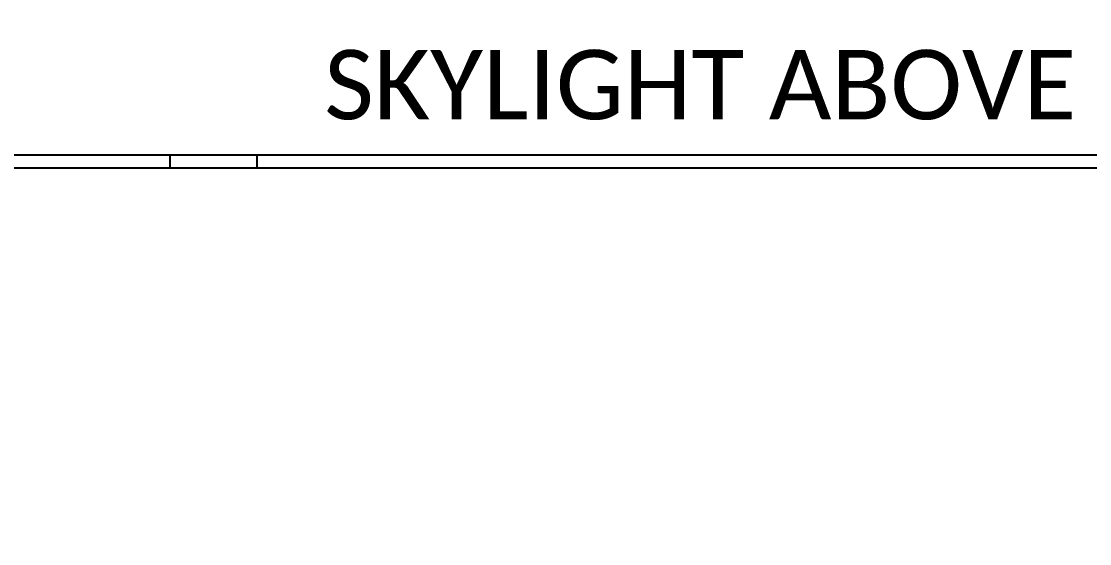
# Model space of a CAD drawing. Header units: millimetres. Extents: x -176651 to 424033, y -469666 to 486614.
# Drawn here: x 260933 to 262163, y 61043 to 61644 of the extents above; entities that cross this region are included whole.
import ezdxf
from ezdxf import colors
from ezdxf.entities.mleader import LeaderData, LeaderLine
from ezdxf.math import Vec2, Vec3

# ---------------------------------------------------------------- set-up
doc = ezdxf.new("R2010")
doc.units = ezdxf.units.MM
doc.linetypes.add('1625_East Villa$0$DASHED', pattern=[0.75, 0.5, -0.25])
for name, color, linetype in [('1625_East Villa$0$ad-Elevation 10', 8, 'Continuous'), ('1625_East Villa$0$ad-Furniture', 8, 'Continuous'), ('1625_East Villa$0$ad-Text main', 8, 'Continuous'), ('Site Levels$0$ad-Lvl-Entance road', 4, 'Continuous'), ('Site Levels$0$ad-Lvl-Plinth', 30, 'Continuous')]:
    doc.layers.add(name, color=color, linetype=linetype)
doc.styles.add('1625_East Villa$0$Standard', font='calibril.ttf')
doc.styles.add('Site Levels$0$Sections_The woods Site plan_Entrances$0$Standard', font='arial.ttf')
doc.styles.add('Site Levels$0$Standard', font='arial.ttf')

# ---------------------------------------------------------------- blocks, each defined once
blk = doc.blocks.new('1625_East Villa$0$zw$DAD3')
at = {"layer": '1625_East Villa$0$ad-Elevation 10', "linetype": '1625_East Villa$0$DASHED'}
blk.add_lwpolyline([(0, -2980), (3365, -2980), (3365, 0), (0, 0)], close=True, dxfattribs=at)
for points in [[(1071.7, 0), (1071.7, -2980)], [(1171.7, 0), (1171.7, -2980)]]:
    blk.add_lwpolyline(points, dxfattribs=at)
at = {"layer": '1625_East Villa$0$ad-Text main', "insert": (1682.5, 80.9), "char_height": 80, "width": 1164.819, "attachment_point": 5, "style": '1625_East Villa$0$Standard'}
blk.add_mtext('SKYLIGHT ABOVE', dxfattribs=at)
blk = doc.blocks.new('1625_East Villa$0$zw$D46D')
at = {"layer": '1625_East Villa$0$ad-Furniture'}
blk.add_blockref('1625_East Villa$0$zw$DAD3', (3610, 8185), dxfattribs=at)
blk = doc.blocks.new('1625_East Villa')
at = {"layer": '1625_East Villa$0$ad-Furniture'}
blk.add_blockref('1625_East Villa$0$zw$D46D', (0, 0), dxfattribs=at)
blk = doc.blocks.new("All Plot's Villa Plans")
at = {"ltscale": 5}
blk.add_blockref('1625_East Villa', (256422.3, 53304.9), dxfattribs=at)
blk = doc.blocks.new('Site Levels$0$zw$63CD')
at = {"layer": 'Site Levels$0$ad-Lvl-Plinth', "insert": (269697, -39222), "char_height": 1269.985, "width": 5416.267, "attachment_point": 5, "style": 'Site Levels$0$Sections_The woods Site plan_Entrances$0$Standard', "bg_fill": 19, "box_fill_scale": 1.5, "bg_fill_color": 257, "bg_fill_transparency": 0}
blk.add_mtext('\\pxt4;498.04', dxfattribs=at)
blk = doc.blocks.new('Site Levels$0$zw$1B0B')
at = {"layer": 'Site Levels$0$ad-Lvl-Entance road'}
ml = blk.add_multileader_mtext('Standard', dxfattribs=at)
ml.set_content('{\\fArial|b1|i0|c0|p34;496.79}', color=256, style='Site Levels$0$Standard')
ml.set_leader_properties()
ml.build(insert=Vec2(0, 0))
ml.multileader.update_dxf_attribs({"has_text_frame": 1, "arrow_head_size": 1219.2, "scale": 12})
ctx = ml.context
ctx.base_point, ctx.scale, ctx.char_height, ctx.arrow_head_size, ctx.landing_gap_size, ctx.plane_origin = Vec3(215314.5, -39776.4), 12, 1219.186, 1219.2, 609.6, Vec3(213475.2, -35056.2)
notes = []
notes.append((ctx, [(0, (1, 1, 0), (214469.5, -39776.4), (1, 0), 845, [(0, [(213475.2, -35056.2)], 0, [])])]))
ctx.mtext.insert, ctx.mtext.width, ctx.mtext.defined_height, ctx.mtext.flow_direction = Vec3(215924.1, -39156), 5138.489, 1392.4, 5
ctx.mtext.has_bg_fill, ctx.mtext.bg_color, ctx.mtext.bg_scale_factor, ctx.mtext.bg_transparency, ctx.mtext.use_window_bg_color = 1, -1027028792, 1.5, 0, 1
for ctx, leaders in notes:
    for number, flags, end, landing, length, lines in leaders:
        leader = LeaderData()
        leader.index, (leader.has_last_leader_line, leader.has_dogleg_vector, leader.attachment_direction) = number, flags
        leader.last_leader_point, leader.dogleg_vector, leader.dogleg_length = Vec3(end), Vec3(landing), length
        for number, points, colour, breaks in lines:
            line = LeaderLine()
            line.index, line.vertices, line.color, line.breaks = number, Vec3.list(points), colors.encode_raw_color(colour), breaks
            leader.lines.append(line)
        ctx.leaders.append(leader)
blk = doc.blocks.new('Site Levels')
at = {"layer": 'Site Levels$0$ad-Lvl-Entance road', "ltscale": 5}
blk.add_blockref('Site Levels$0$zw$1B0B', (-5982.9, 99418.6), dxfattribs=at)
at = {"layer": 'Site Levels$0$ad-Lvl-Plinth', "ltscale": 5}
blk.add_blockref('Site Levels$0$zw$63CD', (-5982.9, 99418.6), dxfattribs=at)

msp = doc.modelspace()

# ---------------------------------------------------------------- block references
at = {"ltscale": 5}
msp.add_blockref("All Plot's Villa Plans", (0, 0), dxfattribs=at)

# ---------------------------------------------------------------- next in the draw order: block references
msp.add_blockref('Site Levels', (0, 0), dxfattribs=at)

doc.saveas('drawing.dxf')
